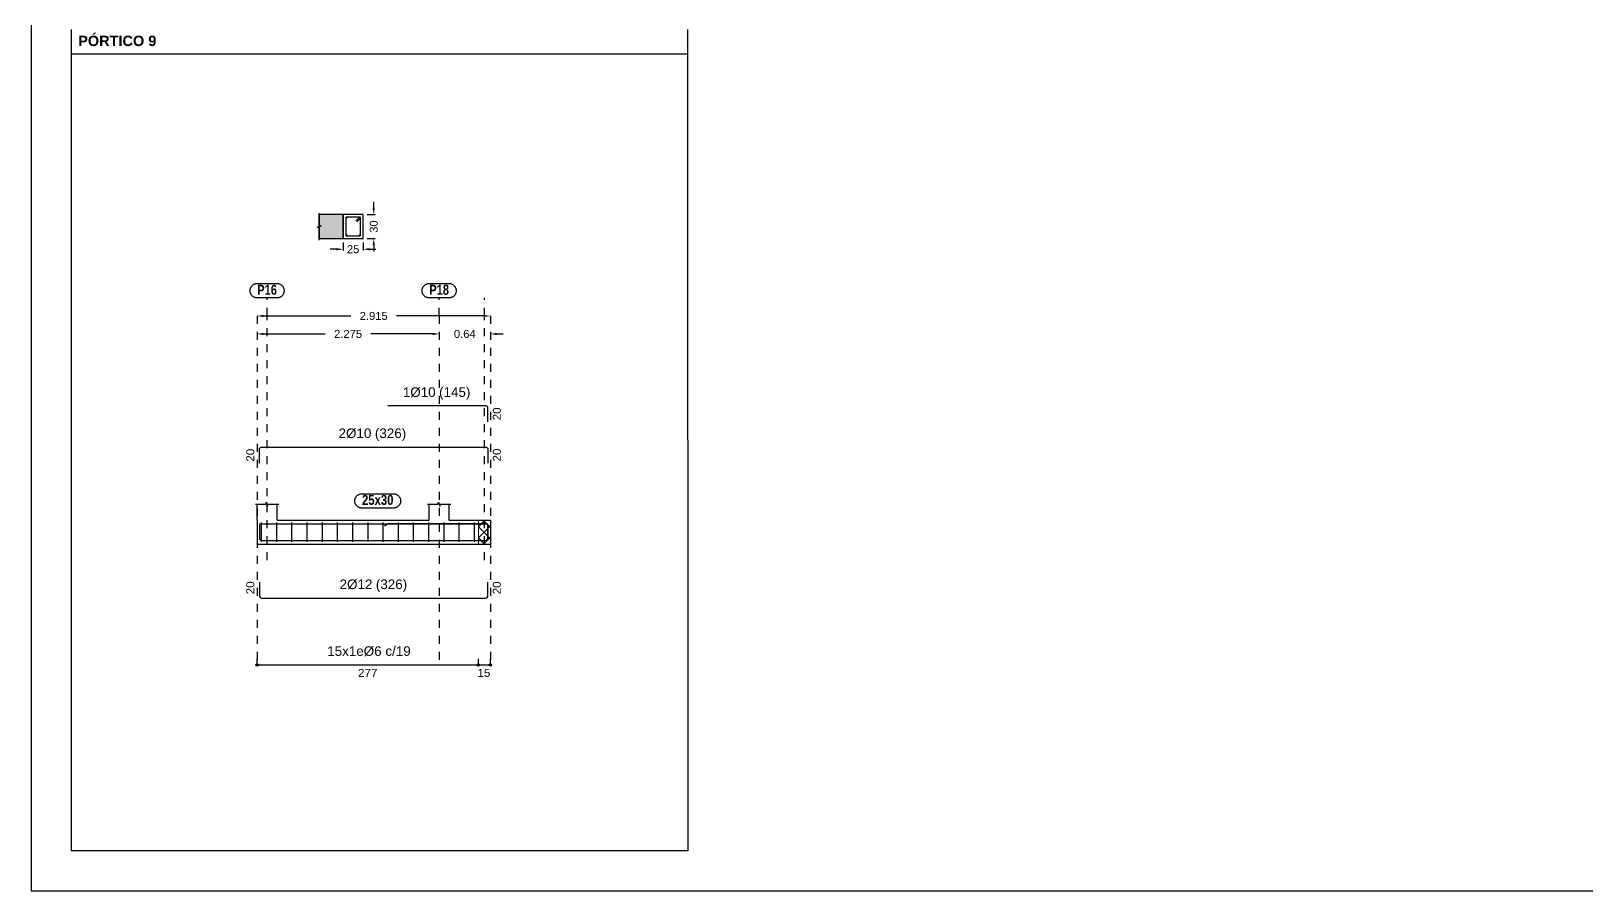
# Model space of a CAD drawing. Extents: x 2455 to 9764, y -806 to 181.
# Drawn here: x 4921.37 to 4940.81, y -582.59 to -571.84 of the extents above; entities that cross this region are included whole.
import ezdxf
from ezdxf.enums import TextEntityAlignment as Align

# ---------------------------------------------------------------- set-up
doc = ezdxf.new("R2010")
doc.units = 0
doc.header["$LTSCALE"] = 0.2
doc.header["$MEASUREMENT"] = 0
doc.linetypes.add('CYPE_RAYAPUNTO', pattern=[0.4125, 0.2025, -0.105, 0, -0.105])
doc.linetypes.add('PUNTOS2', pattern=[0.125, 0, -0.125])
doc.layers.add('01_cartela', color=6, linetype='CONTINUOUS', plot=False)
for name, color, linetype in [('01_cotas', 4, 'CONTINUOUS'), ('01_parcela', 7, 'CONTINUOUS'), ('01_primera', 5, 'CONTINUOUS'), ('01_texto cartela', 4, 'CONTINUOUS'), ('ALZ_CONT_NUDOS', 5, 'CONTINUOUS'), ('ALZ_CONT_VIG_HORMIGON', 5, 'CONTINUOUS'), ('ALZ_COT_COT_LIN_APOYOS', 120, 'CYPE_RAYAPUNTO'), ('ALZ_REF_REF_REFERENCIA', 3, 'CONTINUOUS'), ('ALZ_REF_TEXTO_REF_NOMBRE', 3, 'CONTINUOUS'), ('ARM_LONGITUDINAL_Ø10', 4, 'CONTINUOUS'), ('ARM_LONGITUDINAL_Ø12', 4, 'CONTINUOUS'), ('ARM_TRANSVERSAL_Ø6', 4, 'CONTINUOUS'), ('SEC_CONT_FORJADOS_SECCION', 8, 'CONTINUOUS'), ('SEC_CONT_VIG_HORMIGON_SECCION', 2, 'CONTINUOUS'), ('UNI_CORTANTES', 3, 'CONTINUOUS')]:
    doc.layers.add(name, color=color, linetype=linetype)
doc.layers.add('VIG_CARAS', color=5, linetype='CONTINUOUS', lineweight=9)
doc.styles.add('BERNARDO', font='GOTHICB.TTF')
doc.styles.add('CYPETXT_0.15', font='arial.ttf', dxfattribs={"height": 0.1})
doc.styles.add('Estilo1', font='swissel.ttf')
doc.styles.add('NIEVES2', font='sanss___.ttf')
doc.styles.add('NIEVES3', font='swisseb.ttf')
doc.styles.add('ROMANS', font='romans')
doc.dimstyles.new('DECIMAL-50', dxfattribs={"dimtxt": 0.08, "dimasz": 0.15, "dimexe": 0.05, "dimexo": 0.05, "dimgap": 0.09, "dimtad": 0, "dimzin": 0, "dimdsep": 46, "dimtxsty": 'ROMANS', "dimblk": 'DOTSMALL', "dimcen": 0.09, "dimclrt": 7, "dimadec": 0, "dimazin": 0, "dimtfac": 1.38, "dimtix": 1, "dimtofl": 0, "dimtmove": 2, "dimatfit": 3, "dimldrblk": 'OBLIQUE', "dimfxl": 1, "dimtolj": 1, "dimtzin": 0, "dimarcsym": 0})

# ---------------------------------------------------------------- blocks, each defined once
blk = doc.blocks.new('*D994')
at = {"layer": '01_cotas', "color": 0, "lineweight": -2, "transparency": 16777216}
for p, q in [((4925.188, -574.565), (4925.108, -574.565)), ((4925.598, -574.565), (4925.678, -574.565))]:
    blk.add_line(p, q, dxfattribs=at)
at = {"layer": '01_cotas', "color": 0, "linetype": 'PUNTOS2', "lineweight": -2, "transparency": 16777216}
for p, q in [((4925.268, -574.482), (4925.268, -574.615)), ((4925.518, -574.482), (4925.518, -574.615))]:
    blk.add_line(p, q, dxfattribs=at)
at = {"layer": '01_cotas', "color": 0, "transparency": 16777216}
for points in [[(4925.188, -574.551), (4925.188, -574.578), (4925.268, -574.565)], [(4925.598, -574.551), (4925.598, -574.578), (4925.518, -574.565)]]:
    blk.add_solid(points, dxfattribs=at)
at = {"layer": '01_cotas', "color": 5, "transparency": 16777216, "insert": (4925.393, -574.565), "char_height": 0.1, "attachment_point": 5, "style": 'Estilo1'}
blk.add_mtext('\\A1;25', dxfattribs=at)
blk = doc.blocks.new('*D995')
at = {"layer": '01_cotas', "color": 0, "lineweight": -2, "transparency": 16777216}
for p, q in [((4925.651, -574.052), (4925.651, -573.972)), ((4925.651, -574.512), (4925.651, -574.592))]:
    blk.add_line(p, q, dxfattribs=at)
at = {"layer": '01_cotas', "color": 0, "linetype": 'PUNTOS2', "lineweight": -2, "transparency": 16777216}
for p, q in [((4925.568, -574.132), (4925.701, -574.132)), ((4925.568, -574.432), (4925.701, -574.432))]:
    blk.add_line(p, q, dxfattribs=at)
at = {"layer": '01_cotas', "color": 0, "transparency": 16777216}
for points in [[(4925.637, -574.052), (4925.664, -574.052), (4925.651, -574.132)], [(4925.637, -574.512), (4925.664, -574.512), (4925.651, -574.432)]]:
    blk.add_solid(points, dxfattribs=at)
at = {"layer": '01_cotas', "color": 5, "transparency": 16777216, "insert": (4925.651, -574.282), "char_height": 0.1, "attachment_point": 5, "rotation": 90, "style": 'Estilo1'}
blk.add_mtext('\\A1;30', dxfattribs=at)
blk = doc.blocks.new('*D996')
at = {"layer": '01_cotas', "color": 0, "lineweight": -2, "transparency": 16777216}
for p, q in [((4924.273, -575.624), (4925.045, -575.624)), ((4926.388, -575.624), (4925.615, -575.624))]:
    blk.add_line(p, q, dxfattribs=at)
at = {"layer": '01_cotas', "color": 0, "transparency": 16777216}
for points in [[(4924.273, -575.61), (4924.273, -575.637), (4924.193, -575.624)], [(4926.388, -575.61), (4926.388, -575.637), (4926.468, -575.624)]]:
    blk.add_solid(points, dxfattribs=at)
at = {"layer": '01_cotas', "color": 5, "transparency": 16777216, "insert": (4925.33, -575.624), "char_height": 0.1, "attachment_point": 5, "style": 'Estilo1'}
blk.add_mtext('\\A1;2.275', dxfattribs=at)
blk = doc.blocks.new('*D997')
at = {"layer": '01_cotas', "color": 0, "lineweight": -2, "transparency": 16777216}
for p, q in [((4926.388, -575.624), (4926.308, -575.624)), ((4927.188, -575.624), (4927.268, -575.624))]:
    blk.add_line(p, q, dxfattribs=at)
at = {"layer": '01_cotas', "color": 0, "transparency": 16777216}
for points in [[(4926.388, -575.61), (4926.388, -575.637), (4926.468, -575.624)], [(4927.188, -575.61), (4927.188, -575.637), (4927.108, -575.624)]]:
    blk.add_solid(points, dxfattribs=at)
at = {"layer": '01_cotas', "color": 5, "transparency": 16777216, "insert": (4926.788, -575.624), "char_height": 0.1, "attachment_point": 5, "style": 'Estilo1'}
blk.add_mtext('\\A1;0.64', dxfattribs=at)
blk = doc.blocks.new('*D998')
at = {"layer": '01_cotas', "color": 0, "lineweight": -2, "transparency": 16777216}
for p, q in [((4924.273, -575.399), (4925.365, -575.399)), ((4927.028, -575.399), (4925.935, -575.399))]:
    blk.add_line(p, q, dxfattribs=at)
at = {"layer": '01_cotas', "color": 0, "transparency": 16777216}
for points in [[(4924.273, -575.385), (4924.273, -575.412), (4924.193, -575.399)], [(4927.028, -575.385), (4927.028, -575.412), (4927.108, -575.399)]]:
    blk.add_solid(points, dxfattribs=at)
at = {"layer": '01_cotas', "color": 5, "transparency": 16777216, "insert": (4925.65, -575.399), "char_height": 0.1, "attachment_point": 5, "style": 'Estilo1'}
blk.add_mtext('\\A1;2.915', dxfattribs=at)

msp = doc.modelspace()

# ---------------------------------------------------------------- hatches: boundary and pattern name
at = {"layer": 'SEC_CONT_FORJADOS_SECCION', "true_color": 0xdad7d3}
msp.add_hatch(color=254, dxfattribs=at).paths.add_polyline_path([(4924.968, -574.432), (4925.268, -574.432), (4925.268, -574.132), (4924.968, -574.132)])

# ---------------------------------------------------------------- linework, layer by layer
at = {"layer": '01_cartela', "color": 3}
msp.add_lwpolyline([(4921.37, -561.051), (4921.37, -582.586), (4952.008, -582.586), (4952.008, -561.051)], close=True, dxfattribs=at)
at = {"layer": '01_parcela', "color": 7, "ltscale": 2.5}
for p, q in [((4921.869, -571.818), (4921.87, -582.086)), ((4929.572, -571.818), (4929.574, -582.086)), ((4929.574, -582.086), (4921.87, -582.086))]:
    msp.add_line(p, q, dxfattribs=at)
at = {"layer": '01_primera', "ltscale": 2.5}
msp.add_line((4921.869, -572.121), (4929.572, -572.121), dxfattribs=at)
at = {"layer": 'ALZ_CONT_NUDOS'}
for p, q in [((4924.193, -577.951), (4924.193, -577.751)), ((4924.443, -577.951), (4924.443, -577.751)), ((4926.343, -577.951), (4926.343, -577.751)), ((4926.593, -577.951), (4926.593, -577.751)), ((4927.108, -577.951), (4927.108, -578.251))]:
    msp.add_line(p, q, dxfattribs=at)
at = {"layer": 'ALZ_CONT_NUDOS', "lineweight": 0}
for p, q in [((4926.958, -578.033), (4927.039, -577.951)), ((4926.958, -578.174), (4927.108, -578.024)), ((4927.108, -578.183), (4926.958, -578.033)), ((4927.108, -578.041), (4927.018, -577.951)), ((4927.035, -578.251), (4926.958, -578.174)), ((4927.022, -578.251), (4927.108, -578.165))]:
    msp.add_line(p, q, dxfattribs=at)
at = {"layer": 'ALZ_CONT_NUDOS'}
for points in [[(4924.173, -577.751), (4924.303, -577.751), (4924.31, -577.726), (4924.325, -577.776), (4924.333, -577.751), (4924.463, -577.751)], [(4926.323, -577.751), (4926.453, -577.751), (4926.46, -577.726), (4926.475, -577.776), (4926.483, -577.751), (4926.613, -577.751)], [(4924.193, -577.951), (4924.193, -578.251), (4924.443, -578.251)], [(4926.958, -577.951), (4927.108, -577.951)], [(4926.343, -578.251), (4926.593, -578.251)], [(4926.958, -578.251), (4927.108, -578.251)]]:
    msp.add_lwpolyline(points, dxfattribs=at)
at = {"layer": 'ALZ_CONT_NUDOS', "lineweight": 0}
msp.add_lwpolyline([(4926.958, -577.951), (4926.958, -578.251), (4927.108, -578.251), (4927.108, -577.951), (4926.958, -577.951)], close=True, dxfattribs=at)
at = {"layer": 'ALZ_CONT_VIG_HORMIGON'}
for p, q in [((4924.443, -577.951), (4926.343, -577.951)), ((4926.593, -577.951), (4926.958, -577.951)), ((4924.443, -578.251), (4926.343, -578.251)), ((4926.593, -578.251), (4926.958, -578.251))]:
    msp.add_line(p, q, dxfattribs=at)
at = {"layer": 'ALZ_COT_COT_LIN_APOYOS'}
for p, q in [((4924.318, -575.399), (4924.318, -575.174)), ((4926.468, -575.399), (4926.468, -575.174)), ((4927.033, -575.399), (4927.033, -575.174)), ((4924.193, -575.399), (4924.193, -579.761)), ((4924.193, -575.399), (4924.193, -579.761)), ((4924.318, -578.451), (4924.318, -575.399)), ((4926.468, -575.399), (4926.468, -579.761)), ((4927.033, -578.451), (4927.033, -575.399)), ((4927.108, -575.399), (4927.108, -579.761)), ((4927.108, -575.399), (4927.108, -579.761))]:
    msp.add_line(p, q, dxfattribs=at)
at = {"layer": 'ALZ_REF_REF_REFERENCIA'}
for points in [[(4924.441, -574.994), (4924.447, -574.994), (4924.453, -574.994), (4924.459, -574.995), (4924.464, -574.997), (4924.47, -574.999), (4924.476, -575.001), (4924.481, -575.003), (4924.487, -575.006), (4924.492, -575.009), (4924.496, -575.013), (4924.501, -575.017), (4924.505, -575.021), (4924.509, -575.025), (4924.513, -575.03), (4924.517, -575.035), (4924.52, -575.04), (4924.522, -575.046), (4924.525, -575.051), (4924.527, -575.057), (4924.528, -575.063), (4924.529, -575.069), (4924.53, -575.075), (4924.531, -575.081), (4924.531, -575.087), (4924.53, -575.093), (4924.529, -575.099), (4924.528, -575.104), (4924.527, -575.11), (4924.525, -575.116), (4924.522, -575.121), (4924.52, -575.127), (4924.517, -575.132), (4924.513, -575.137), (4924.509, -575.142), (4924.505, -575.146), (4924.501, -575.15), (4924.496, -575.154), (4924.492, -575.158), (4924.487, -575.161), (4924.481, -575.164), (4924.476, -575.166), (4924.47, -575.169), (4924.464, -575.17), (4924.459, -575.172), (4924.453, -575.173), (4924.447, -575.173), (4924.441, -575.174), (4924.195, -575.174), (4924.189, -575.173), (4924.183, -575.173), (4924.177, -575.172), (4924.171, -575.17), (4924.165, -575.169), (4924.16, -575.166), (4924.154, -575.164), (4924.149, -575.161), (4924.144, -575.158), (4924.139, -575.154), (4924.134, -575.15), (4924.13, -575.146), (4924.126, -575.142), (4924.122, -575.137), (4924.119, -575.132), (4924.116, -575.127), (4924.113, -575.121), (4924.111, -575.116), (4924.109, -575.11), (4924.107, -575.104), (4924.106, -575.099), (4924.105, -575.093), (4924.105, -575.087), (4924.105, -575.081), (4924.105, -575.075), (4924.106, -575.069), (4924.107, -575.063), (4924.109, -575.057), (4924.111, -575.051), (4924.113, -575.046), (4924.116, -575.04), (4924.119, -575.035), (4924.122, -575.03), (4924.126, -575.025), (4924.13, -575.021), (4924.134, -575.017), (4924.139, -575.013), (4924.144, -575.009), (4924.149, -575.006), (4924.154, -575.003), (4924.16, -575.001), (4924.165, -574.999), (4924.171, -574.997), (4924.177, -574.995), (4924.183, -574.994), (4924.189, -574.994), (4924.195, -574.994), (4924.441, -574.994)], [(4926.591, -574.994), (4926.597, -574.994), (4926.603, -574.994), (4926.609, -574.995), (4926.614, -574.997), (4926.62, -574.999), (4926.626, -575.001), (4926.631, -575.003), (4926.637, -575.006), (4926.642, -575.009), (4926.646, -575.013), (4926.651, -575.017), (4926.655, -575.021), (4926.659, -575.025), (4926.663, -575.03), (4926.667, -575.035), (4926.67, -575.04), (4926.672, -575.046), (4926.675, -575.051), (4926.677, -575.057), (4926.678, -575.063), (4926.679, -575.069), (4926.68, -575.075), (4926.681, -575.081), (4926.681, -575.087), (4926.68, -575.093), (4926.679, -575.099), (4926.678, -575.104), (4926.677, -575.11), (4926.675, -575.116), (4926.672, -575.121), (4926.67, -575.127), (4926.667, -575.132), (4926.663, -575.137), (4926.659, -575.142), (4926.655, -575.146), (4926.651, -575.15), (4926.646, -575.154), (4926.642, -575.158), (4926.637, -575.161), (4926.631, -575.164), (4926.626, -575.166), (4926.62, -575.169), (4926.614, -575.17), (4926.609, -575.172), (4926.603, -575.173), (4926.597, -575.173), (4926.591, -575.174), (4926.345, -575.174), (4926.339, -575.173), (4926.333, -575.173), (4926.327, -575.172), (4926.321, -575.17), (4926.315, -575.169), (4926.31, -575.166), (4926.304, -575.164), (4926.299, -575.161), (4926.294, -575.158), (4926.289, -575.154), (4926.284, -575.15), (4926.28, -575.146), (4926.276, -575.142), (4926.272, -575.137), (4926.269, -575.132), (4926.266, -575.127), (4926.263, -575.121), (4926.261, -575.116), (4926.259, -575.11), (4926.257, -575.104), (4926.256, -575.099), (4926.255, -575.093), (4926.255, -575.087), (4926.255, -575.081), (4926.255, -575.075), (4926.256, -575.069), (4926.257, -575.063), (4926.259, -575.057), (4926.261, -575.051), (4926.263, -575.046), (4926.266, -575.04), (4926.269, -575.035), (4926.272, -575.03), (4926.276, -575.025), (4926.28, -575.021), (4926.284, -575.017), (4926.289, -575.013), (4926.294, -575.009), (4926.299, -575.006), (4926.304, -575.003), (4926.31, -575.001), (4926.315, -574.999), (4926.321, -574.997), (4926.327, -574.995), (4926.333, -574.994), (4926.339, -574.994), (4926.345, -574.994), (4926.591, -574.994)]]:
    msp.add_lwpolyline(points, close=True, dxfattribs=at)
at = {"layer": 'ALZ_REF_TEXTO_REF_NOMBRE', "color": 5}
msp.add_lwpolyline([(4925.897, -577.621), (4925.903, -577.621), (4925.909, -577.622), (4925.915, -577.623), (4925.92, -577.624), (4925.926, -577.626), (4925.932, -577.628), (4925.937, -577.631), (4925.943, -577.634), (4925.948, -577.637), (4925.952, -577.64), (4925.957, -577.644), (4925.961, -577.648), (4925.965, -577.653), (4925.969, -577.658), (4925.973, -577.663), (4925.976, -577.668), (4925.978, -577.673), (4925.981, -577.679), (4925.983, -577.684), (4925.984, -577.69), (4925.985, -577.696), (4925.986, -577.702), (4925.987, -577.708), (4925.987, -577.714), (4925.986, -577.72), (4925.985, -577.726), (4925.984, -577.732), (4925.983, -577.738), (4925.981, -577.743), (4925.978, -577.749), (4925.976, -577.754), (4925.973, -577.759), (4925.969, -577.764), (4925.965, -577.769), (4925.961, -577.774), (4925.957, -577.778), (4925.952, -577.782), (4925.948, -577.785), (4925.943, -577.788), (4925.937, -577.791), (4925.932, -577.794), (4925.926, -577.796), (4925.92, -577.798), (4925.915, -577.799), (4925.909, -577.8), (4925.903, -577.801), (4925.897, -577.801), (4925.504, -577.801), (4925.498, -577.801), (4925.492, -577.8), (4925.486, -577.799), (4925.48, -577.798), (4925.474, -577.796), (4925.469, -577.794), (4925.463, -577.791), (4925.458, -577.788), (4925.453, -577.785), (4925.448, -577.782), (4925.443, -577.778), (4925.439, -577.774), (4925.435, -577.769), (4925.431, -577.764), (4925.428, -577.759), (4925.425, -577.754), (4925.422, -577.749), (4925.42, -577.743), (4925.418, -577.738), (4925.416, -577.732), (4925.415, -577.726), (4925.414, -577.72), (4925.414, -577.714), (4925.414, -577.708), (4925.414, -577.702), (4925.415, -577.696), (4925.416, -577.69), (4925.418, -577.684), (4925.42, -577.679), (4925.422, -577.673), (4925.425, -577.668), (4925.428, -577.663), (4925.431, -577.658), (4925.435, -577.653), (4925.439, -577.648), (4925.443, -577.644), (4925.448, -577.64), (4925.453, -577.637), (4925.458, -577.634), (4925.463, -577.631), (4925.469, -577.628), (4925.474, -577.626), (4925.48, -577.624), (4925.486, -577.623), (4925.492, -577.622), (4925.498, -577.621), (4925.504, -577.621), (4925.897, -577.621)], close=True, dxfattribs=at)
at = {"layer": 'ARM_LONGITUDINAL_Ø10'}
msp.add_line((4925.828, -577.997), (4925.787, -578.026), dxfattribs=at)
for points in [[(4927.078, -576.724), (4927.078, -576.549), (4927.076, -576.539), (4927.07, -576.531), (4927.062, -576.525), (4927.053, -576.524), (4925.828, -576.524)], [(4924.223, -577.997), (4927.053, -577.997), (4927.062, -577.999), (4927.07, -578.004), (4927.076, -578.012), (4927.078, -578.022), (4927.078, -578.197)], [(4927.078, -578.197), (4927.078, -578.022), (4927.076, -578.012), (4927.07, -578.004), (4927.062, -577.999), (4927.053, -577.997), (4925.828, -577.997)]]:
    msp.add_lwpolyline(points, dxfattribs=at)
for centre in [(4925.309, -574.173), (4925.477, -574.173)]:
    msp.add_circle(centre, 0.005, dxfattribs=at)
at = {"layer": 'ARM_LONGITUDINAL_Ø12'}
for points in [[(4924.223, -577.237), (4924.223, -577.067), (4924.225, -577.056), (4924.231, -577.046), (4924.241, -577.04), (4924.253, -577.037), (4927.048, -577.037), (4927.059, -577.04), (4927.069, -577.046), (4927.075, -577.056), (4927.078, -577.067), (4927.078, -577.237)], [(4924.223, -578.005), (4924.223, -578.175), (4924.225, -578.186), (4924.231, -578.196), (4924.241, -578.203), (4924.253, -578.205), (4927.048, -578.205), (4927.059, -578.203), (4927.069, -578.196), (4927.075, -578.186), (4927.078, -578.175), (4927.078, -578.005)], [(4924.223, -578.726), (4924.223, -578.896), (4924.225, -578.907), (4924.231, -578.917), (4924.241, -578.924), (4924.253, -578.926), (4927.048, -578.926), (4927.059, -578.924), (4927.069, -578.917), (4927.075, -578.907), (4927.078, -578.896), (4927.078, -578.726)]]:
    msp.add_lwpolyline(points, dxfattribs=at)
for centre in [(4925.31, -574.39), (4925.476, -574.39)]:
    msp.add_circle(centre, 0.006, dxfattribs=at)
at = {"layer": 'ARM_TRANSVERSAL_Ø6'}
for p, q in [((4924.245, -577.981), (4924.245, -578.221)), ((4924.435, -577.981), (4924.435, -578.221)), ((4924.625, -577.981), (4924.625, -578.221)), ((4924.815, -577.981), (4924.815, -578.221)), ((4925.005, -577.981), (4925.005, -578.221)), ((4925.195, -577.981), (4925.195, -578.221)), ((4925.385, -577.981), (4925.385, -578.221)), ((4925.575, -577.981), (4925.575, -578.221)), ((4925.765, -577.981), (4925.765, -578.221)), ((4925.955, -577.981), (4925.955, -578.221)), ((4926.145, -577.981), (4926.145, -578.221)), ((4926.335, -577.981), (4926.335, -578.221)), ((4926.525, -577.981), (4926.525, -578.221)), ((4926.715, -577.981), (4926.715, -578.221)), ((4926.905, -577.981), (4926.905, -578.221))]:
    msp.add_line(p, q, dxfattribs=at)
msp.add_lwpolyline([(4925.44, -574.222), (4925.482, -574.18), (4925.483, -574.179), (4925.484, -574.177), (4925.484, -574.175), (4925.485, -574.174), (4925.484, -574.172), (4925.484, -574.17), (4925.483, -574.169), (4925.482, -574.167), (4925.481, -574.166), (4925.479, -574.165), (4925.477, -574.165), (4925.476, -574.165), (4925.31, -574.165), (4925.306, -574.165), (4925.303, -574.167), (4925.301, -574.17), (4925.301, -574.174), (4925.301, -574.39), (4925.301, -574.393), (4925.303, -574.396), (4925.306, -574.398), (4925.31, -574.399), (4925.476, -574.399), (4925.479, -574.398), (4925.482, -574.396), (4925.484, -574.393), (4925.485, -574.39), (4925.485, -574.174), (4925.484, -574.172), (4925.484, -574.17), (4925.483, -574.169), (4925.482, -574.167), (4925.481, -574.166), (4925.479, -574.165), (4925.477, -574.165), (4925.476, -574.165), (4925.474, -574.165), (4925.472, -574.165), (4925.471, -574.166), (4925.469, -574.167), (4925.427, -574.21)], dxfattribs=at)
at = {"layer": 'SEC_CONT_FORJADOS_SECCION'}
for points in [[(4924.968, -574.452), (4924.968, -574.297), (4924.943, -574.289), (4924.993, -574.274), (4924.968, -574.267), (4924.968, -574.112)], [(4924.968, -574.432), (4925.268, -574.432), (4925.268, -574.132), (4924.968, -574.132)]]:
    msp.add_lwpolyline(points, dxfattribs=at)
at = {"layer": 'SEC_CONT_FORJADOS_SECCION', "color": 254, "true_color": 0xdad7d3}
msp.add_lwpolyline([(4924.968, -574.432), (4925.268, -574.432), (4925.268, -574.132), (4924.968, -574.132)], close=True, dxfattribs=at)
at = {"layer": 'SEC_CONT_VIG_HORMIGON_SECCION'}
msp.add_lwpolyline([(4925.518, -574.132), (4925.268, -574.132), (4925.268, -574.432), (4925.518, -574.432), (4925.518, -574.132)], close=True, dxfattribs=at)
at = {"layer": 'UNI_CORTANTES', "color": 2}
for p, q in [((4924.193, -579.761), (4924.193, -579.686)), ((4926.958, -579.761), (4926.958, -579.686))]:
    msp.add_line(p, q, dxfattribs=at)
for points in [[(4924.193, -579.761), (4926.958, -579.761), (4926.958, -579.686)], [(4926.958, -579.761), (4927.108, -579.761), (4927.108, -579.686)]]:
    msp.add_lwpolyline(points, dxfattribs=at)
for centre in [(4924.193, -579.761), (4926.958, -579.761), (4926.958, -579.761), (4927.108, -579.761)]:
    msp.add_circle(centre, 0.015, dxfattribs=at)

# ---------------------------------------------------------------- texts
at = {"layer": '01_texto cartela', "color": 7, "style": 'NIEVES3'}
msp.add_text('PÓRTICO 9', height=0.1297, dxfattribs=at).set_placement((4921.958, -572.025))
at = {"layer": 'ALZ_REF_TEXTO_REF_NOMBRE', "color": 5, "style": 'BERNARDO'}
for s, width, p, p2 in [('P16', 0.841304, (4924.195, -575.134), (4924.441, -575.134)), ('P18', 0.841304, (4926.345, -575.134), (4926.591, -575.134)), ('25x30', 0.806421, (4925.504, -577.761), (4925.897, -577.761))]:
    msp.add_text(s, height=0.125, dxfattribs=dict(at, width=width)).set_placement(p, p2, align=Align.FIT)
at = {"layer": 'UNI_CORTANTES', "color": 4, "style": 'CYPETXT_0.15', "width": 1.042546}
for p, p2 in [((4927.238, -576.704), (4927.238, -576.542)), ((4924.158, -577.22), (4924.158, -577.058)), ((4927.238, -577.218), (4927.238, -577.056)), ((4924.158, -578.878), (4924.158, -578.716)), ((4927.238, -578.879), (4927.238, -578.717))]:
    msp.add_text('20', height=0.1, rotation=90, dxfattribs=at).set_placement(p, p2, align=Align.FIT)
at = {"layer": 'UNI_CORTANTES', "color": 2, "style": 'CYPETXT_0.15', "width": 1.042546}
for s, p, p2 in [('277', (4925.454, -579.911), (4925.697, -579.911)), ('15', (4926.946, -579.911), (4927.108, -579.911))]:
    msp.add_text(s, height=0.1, dxfattribs=at).set_placement(p, p2, align=Align.FIT)
at = {"layer": 'VIG_CARAS', "color": 5, "style": 'NIEVES2'}
for s, p in [('1%%c10', (4926.014, -576.447)), ('(145)', (4926.467, -576.447)), ('2%%c10', (4925.211, -576.961)), ('(326)', (4925.665, -576.961)), ('2%%c12', (4925.224, -578.849)), ('(326)', (4925.677, -578.849))]:
    msp.add_text(s, height=0.12, dxfattribs=at).set_placement(p, align=Align.BOTTOM_LEFT)
at = {"layer": 'VIG_CARAS', "color": 4, "style": 'NIEVES2'}
msp.add_text('15x1e%%c6 c/19', height=0.12, dxfattribs=at).set_placement((4925.069, -579.684), align=Align.BOTTOM_LEFT)

# ---------------------------------------------------------------- dimensions: what is measured, and where the dimension line sits
at = {"layer": '01_cotas', "color": 2}
for p1, p2, distance, text, picture, middle in [((4925.518, -574.432), (4925.518, -574.132), -0.133, '30', '*D995', (4925.651, -574.282)), ((4925.268, -574.432), (4925.518, -574.432), -0.133, '25', '*D994', (4925.393, -574.565)), ((4927.108, -575.399), (4924.193, -575.399), 0, '2.915', '*D998', (4925.65, -575.399)), ((4926.468, -575.624), (4924.193, -575.624), 0, '2.275', '*D996', (4925.33, -575.624)), ((4927.108, -575.624), (4926.468, -575.624), 0, '0.64', '*D997', (4926.788, -575.624))]:
    dim = msp.add_aligned_dim(p1=p1, p2=p2, distance=distance, text=text, dimstyle='DECIMAL-50', override={"dimtxt": 0.1, "dimasz": 0.08, "dimtxsty": 'Estilo1', "dimsah": 1, "dimclrt": 5, "dimfxl": 0.09, "dimarcsym": 2}, dxfattribs=at)
    dim.commit()
    dim.dimension.update_dxf_attribs({"geometry": picture, "text_midpoint": middle})

doc.saveas('drawing.dxf')
